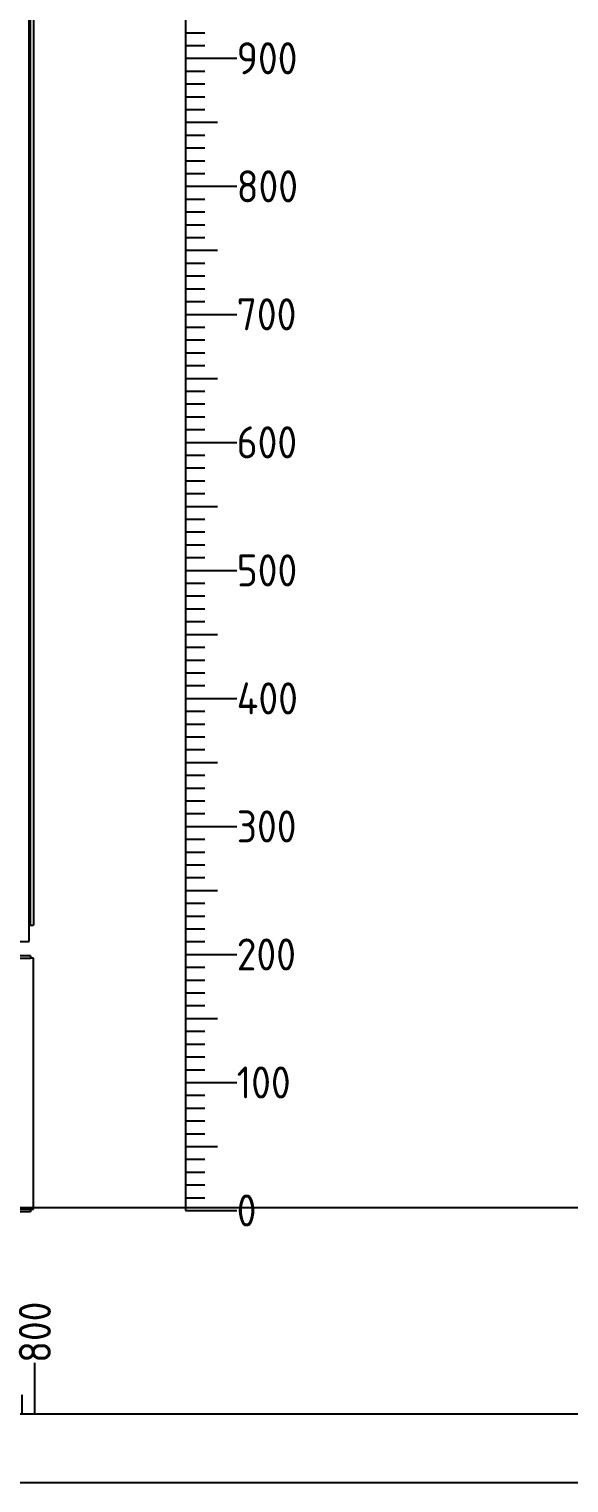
# Model space of a CAD drawing. Header units: millimetres. Extents: x 40929 to 57897, y 13592 to 43737.
# Drawn here: x 48061 to 48482, y 23051 to 24186 of the extents above; entities that cross this region are included whole.
import ezdxf
from ezdxf.enums import TextEntityAlignment as Align

# ---------------------------------------------------------------- set-up
doc = ezdxf.new("R2010")
doc.units = ezdxf.units.MM
doc.layers.add('! NO PLOT !', color=7, linetype='Continuous', true_color=0xff75dd, plot=False)
for name, color, linetype in [('000-PI-ORMAR', 2, 'Continuous'), ('000-PI_TEXT', 7, 'Continuous'), ('Voltage Level 2', 3, 'Continuous')]:
    doc.layers.add(name, color=color, linetype=linetype)
doc.styles.add('PI0', font='isocpeur.ttf', dxfattribs={"width": 0.9})

# ---------------------------------------------------------------- blocks, each defined once
blk = doc.blocks.new('8806000_2000x800x600')
at = {"layer": '000-PI-ORMAR'}
for p, q in [((-3027.3, -80.5), (-3027.3, 1904)), ((-3026.5, 1883.5), (-3026.5, -67.5)), ((-3023.8, 1883.5), (-3023.8, -67.5)), ((-3027.3, -67.5), (-3023.8, -67.5)), ((-3819.3, -80.5), (-3027.3, -80.5))]:
    blk.add_line(p, q, dxfattribs=at)
blk = doc.blocks.new('8660.023')
at = {"layer": '000-PI-ORMAR'}
for p, q in [((42027.6, 47900), (42027.6, 48096)), ((42027.6, 48096), (42030.1, 48096)), ((42030.1, 48098), (42119.1, 48098)), ((42030.1, 48098), (42030.1, 48096)), ((42119.1, 48096), (42030.1, 48096)), ((42119.1, 48098), (42119.1, 48096)), ((42119.1, 48096), (42121.6, 48096)), ((42121.6, 48096), (42121.6, 48086.5)), ((42122.3, 48097), (42122.3, 47997)), ((42731.8, 48097), (42122.3, 48097)), ((42731.8, 48095.5), (42122.3, 48095.5)), ((42731.8, 48094.5), (42122.3, 48094.5)), ((42731.8, 48097), (42731.8, 47997)), ((42732.6, 48096), (42732.6, 48086.5)), ((42735.1, 48096), (42732.6, 48096)), ((42824.1, 48098), (42735.1, 48098)), ((42735.1, 48098), (42735.1, 48096)), ((42735.1, 48096), (42824.1, 48096)), ((42824.1, 48098), (42824.1, 48096)), ((42826.6, 48096), (42824.1, 48096)), ((42826.6, 47900), (42826.6, 48096)), ((42121.6, 48086.5), (42121.6, 47986.5)), ((42732.6, 48086.5), (42732.6, 47986.5)), ((42122.3, 47997), (42122.3, 47899)), ((42731.8, 47997), (42731.8, 47899)), ((42121.6, 47986.5), (42121.6, 47909.5)), ((42732.6, 47986.5), (42732.6, 47909.5)), ((42121.6, 47909.5), (42121.6, 47900)), ((42731.8, 47901.5), (42122.3, 47901.5)), ((42732.6, 47909.5), (42732.6, 47900)), ((42030.1, 47900), (42027.6, 47900)), ((42119.1, 47900), (42030.1, 47900)), ((42030.1, 47899.7), (42030.1, 47899.7)), ((42030.1, 47899.7), (42030.1, 47898)), ((42030.1, 47898), (42139.6, 47898)), ((42119.1, 47900), (42122.3, 47900)), ((42119.1, 47900), (42119.1, 47900)), ((42119.1, 47900), (42119.1, 47898)), ((42731.8, 47900.5), (42122.3, 47900.5)), ((42731.8, 47899), (42122.3, 47899)), ((42123.1, 47899), (42123.1, 47898)), ((42139.6, 47899), (42139.6, 47898)), ((42714.6, 47899), (42714.6, 47898)), ((42714.6, 47898), (42824.1, 47898)), ((42731.1, 47899), (42731.1, 47898)), ((42731.8, 47900), (42735.1, 47900)), ((42735.1, 47900), (42824.1, 47900)), ((42735.1, 47900), (42735.1, 47900)), ((42735.1, 47900), (42735.1, 47898)), ((42824.1, 47900), (42826.6, 47900)), ((42824.1, 47899.7), (42824.1, 47899.7)), ((42824.1, 47899.7), (42824.1, 47898))]:
    blk.add_line(p, q, dxfattribs=at)
blk = doc.blocks.new('A$C22301F41')
at = {"color": 7}
for p, q in [((0, 0), (0, 40)), ((100, 0), (100, 40)), ((200, 0), (200, 40)), ((200, 0), (200, 40)), ((200, 0), (200, 40)), ((200, 0), (200, 40)), ((200, 0), (200, 40)), ((200, 0), (200, 40)), ((200, 0), (200, 40)), ((200, 0), (200, 40)), ((300, 0), (300, 40)), ((400, 0), (400, 40)), ((400, 0), (400, 40)), ((400, 0), (400, 40)), ((400, 0), (400, 40)), ((400, 0), (400, 40)), ((400, 0), (400, 40)), ((400, 0), (400, 40)), ((500, 0), (500, 40)), ((600, 0), (600, 40)), ((600, 0), (600, 40)), ((600, 0), (600, 40)), ((600, 0), (600, 40)), ((600, 0), (600, 40)), ((600, 0), (600, 40)), ((700, 0), (700, 40)), ((800, 0), (800, 40)), ((800, 0), (800, 40)), ((800, 0), (800, 40)), ((800, 0), (800, 40)), ((800, 0), (800, 40)), ((800, 0), (800, 40)), ((50, 0), (50, 25)), ((150, 0), (150, 25)), ((250, 0), (250, 25)), ((350, 0), (350, 25)), ((450, 0), (450, 25)), ((550, 0), (550, 25)), ((650, 0), (650, 25)), ((750, 0), (750, 25)), ((10, 0), (10, 15)), ((20, 0), (20, 15)), ((30, 0), (30, 15)), ((40, 0), (40, 15)), ((60, 0), (60, 15)), ((70, 0), (70, 15)), ((80, 0), (80, 15)), ((90, 0), (90, 15)), ((110, 0), (110, 15)), ((120, 0), (120, 15)), ((130, 0), (130, 15)), ((140, 0), (140, 15)), ((160, 0), (160, 15)), ((170, 0), (170, 15)), ((180, 0), (180, 15)), ((190, 0), (190, 15)), ((210, 0), (210, 15)), ((220, 0), (220, 15)), ((230, 0), (230, 15)), ((240, 0), (240, 15)), ((260, 0), (260, 15)), ((270, 0), (270, 15)), ((280, 0), (280, 15)), ((290, 0), (290, 15)), ((310, 0), (310, 15)), ((320, 0), (320, 15)), ((330, 0), (330, 15)), ((340, 0), (340, 15)), ((360, 0), (360, 15)), ((370, 0), (370, 15)), ((380, 0), (380, 15)), ((390, 0), (390, 15)), ((410, 0), (410, 15)), ((420, 0), (420, 15)), ((430, 0), (430, 15)), ((440, 0), (440, 15)), ((460, 0), (460, 15)), ((470, 0), (470, 15)), ((480, 0), (480, 15)), ((490, 0), (490, 15)), ((510, 0), (510, 15)), ((520, 0), (520, 15)), ((530, 0), (530, 15)), ((540, 0), (540, 15)), ((560, 0), (560, 15)), ((570, 0), (570, 15)), ((580, 0), (580, 15)), ((590, 0), (590, 15)), ((610, 0), (610, 15)), ((620, 0), (620, 15)), ((630, 0), (630, 15)), ((640, 0), (640, 15)), ((660, 0), (660, 15)), ((670, 0), (670, 15)), ((680, 0), (680, 15)), ((690, 0), (690, 15)), ((710, 0), (710, 15)), ((720, 0), (720, 15)), ((730, 0), (730, 15)), ((740, 0), (740, 15)), ((760, 0), (760, 15)), ((770, 0), (770, 15)), ((780, 0), (780, 15)), ((790, 0), (790, 15)), ((800, 0), (0, 0))]:
    blk.add_line(p, q, dxfattribs=at)
at = {"color": 7, "style": 'PI0', "width": 0.9}
for s, p in [('100', (100, 40)), ('200', (200, 40)), ('300', (300, 40)), ('400', (400, 40)), ('500', (500, 40)), ('600', (600, 40)), ('700', (700, 40)), ('800', (800, 40)), ('0', (0, 40))]:
    blk.add_text(s, height=25, rotation=90, dxfattribs=at).set_placement(p, align=Align.MIDDLE_LEFT)
blk = doc.blocks.new('A$Cc4b80542')
at = {"layer": 'Voltage Level 2', "ltscale": 0.01}
blk.add_blockref('A$C22301F41', (657.5, 240), dxfattribs=at)

msp = doc.modelspace()

# ---------------------------------------------------------------- linework, layer by layer
at = {"layer": '! NO PLOT !', "ltscale": 0.25}
for p, q in [((49413.913, 23265.339), (46034.267, 23265.339)), ((49548.895, 23104.339), (46135.546, 23104.339))]:
    msp.add_line(p, q, dxfattribs=at)
msp.add_lwpolyline([(48757.931, 23050.543), (46607.931, 23050.543), (46607.931, 25920.543), (50507.931, 25920.543), (50507.931, 24035.543), (48757.931, 24035.543), (48757.931, 23050.543)], dxfattribs=at)
for p, q in [((48182.956, 24663.339), (48182.956, 23803.339)), ((48182.956, 24183.339), (48197.956, 24183.339)), ((48182.956, 24173.339), (48197.956, 24173.339)), ((48182.956, 24163.339), (48222.956, 24163.339)), ((48182.956, 24153.339), (48197.956, 24153.339)), ((48182.956, 24143.339), (48197.956, 24143.339)), ((48182.956, 24133.339), (48197.956, 24133.339)), ((48182.956, 24123.339), (48197.956, 24123.339)), ((48182.956, 24113.339), (48207.956, 24113.339)), ((48182.956, 24103.339), (48197.956, 24103.339)), ((48182.956, 24093.339), (48197.956, 24093.339)), ((48182.956, 24083.339), (48197.956, 24083.339)), ((48182.956, 24073.339), (48197.956, 24073.339)), ((48182.956, 24063.339), (48222.956, 24063.339)), ((48182.956, 24063.339), (48222.956, 24063.339)), ((48182.956, 24063.339), (48222.956, 24063.339)), ((48182.956, 24063.339), (48222.956, 24063.339)), ((48182.956, 24063.339), (48222.956, 24063.339)), ((48182.956, 24053.339), (48197.956, 24053.339)), ((48182.956, 24043.339), (48197.956, 24043.339)), ((48182.956, 24033.339), (48197.956, 24033.339)), ((48182.956, 24023.339), (48197.956, 24023.339)), ((48182.956, 24013.339), (48207.956, 24013.339)), ((48182.956, 24003.339), (48197.956, 24003.339)), ((48182.956, 23993.339), (48197.956, 23993.339)), ((48182.956, 23983.339), (48197.956, 23983.339)), ((48182.956, 23973.339), (48197.956, 23973.339)), ((48182.956, 23963.339), (48222.956, 23963.339)), ((48182.956, 23953.339), (48197.956, 23953.339)), ((48182.956, 23943.339), (48197.956, 23943.339)), ((48182.956, 23933.339), (48197.956, 23933.339)), ((48182.956, 23923.339), (48197.956, 23923.339)), ((48182.956, 23913.339), (48207.956, 23913.339)), ((48182.956, 23903.339), (48197.956, 23903.339)), ((48182.956, 23893.339), (48197.956, 23893.339)), ((48182.956, 23883.339), (48197.956, 23883.339)), ((48182.956, 23873.339), (48197.956, 23873.339)), ((48182.956, 23863.339), (48222.956, 23863.339)), ((48182.956, 23863.339), (48222.956, 23863.339)), ((48182.956, 23863.339), (48222.956, 23863.339)), ((48182.956, 23863.339), (48222.956, 23863.339)), ((48182.956, 23863.339), (48222.956, 23863.339)), ((48182.956, 23863.339), (48222.956, 23863.339)), ((48182.956, 23853.339), (48197.956, 23853.339)), ((48182.956, 23843.339), (48197.956, 23843.339)), ((48182.956, 23833.339), (48197.956, 23833.339)), ((48182.956, 23823.339), (48197.956, 23823.339)), ((48182.956, 23813.339), (48207.956, 23813.339)), ((48182.956, 23803.339), (48182.956, 23263.339)), ((48182.956, 23803.339), (48197.956, 23803.339)), ((48182.956, 23793.339), (48197.956, 23793.339)), ((48182.956, 23783.339), (48197.956, 23783.339)), ((48182.956, 23773.339), (48197.956, 23773.339)), ((48182.956, 23763.339), (48222.956, 23763.339)), ((48182.956, 23753.339), (48197.956, 23753.339)), ((48182.956, 23743.339), (48197.956, 23743.339)), ((48182.956, 23733.339), (48197.956, 23733.339)), ((48182.956, 23723.339), (48197.956, 23723.339)), ((48182.956, 23713.339), (48207.956, 23713.339)), ((48182.956, 23703.339), (48197.956, 23703.339)), ((48182.956, 23693.339), (48197.956, 23693.339)), ((48182.956, 23683.339), (48197.956, 23683.339)), ((48182.956, 23673.339), (48197.956, 23673.339)), ((48182.956, 23663.339), (48222.956, 23663.339)), ((48182.956, 23663.339), (48222.956, 23663.339)), ((48182.956, 23663.339), (48222.956, 23663.339)), ((48182.956, 23663.339), (48222.956, 23663.339)), ((48182.956, 23663.339), (48222.956, 23663.339)), ((48182.956, 23663.339), (48222.956, 23663.339)), ((48182.956, 23663.339), (48222.956, 23663.339)), ((48182.956, 23653.339), (48197.956, 23653.339)), ((48182.956, 23643.339), (48197.956, 23643.339)), ((48182.956, 23633.339), (48197.956, 23633.339)), ((48182.956, 23623.339), (48197.956, 23623.339)), ((48182.956, 23613.339), (48207.956, 23613.339)), ((48182.956, 23603.339), (48197.956, 23603.339)), ((48182.956, 23593.339), (48197.956, 23593.339)), ((48182.956, 23583.339), (48197.956, 23583.339)), ((48182.956, 23573.339), (48197.956, 23573.339)), ((48182.956, 23563.339), (48222.956, 23563.339)), ((48182.956, 23553.339), (48197.956, 23553.339)), ((48182.956, 23543.339), (48197.956, 23543.339)), ((48182.956, 23533.339), (48197.956, 23533.339)), ((48182.956, 23523.339), (48197.956, 23523.339)), ((48182.956, 23513.339), (48207.956, 23513.339)), ((48182.956, 23503.339), (48197.956, 23503.339)), ((48182.956, 23493.339), (48197.956, 23493.339)), ((48182.956, 23483.339), (48197.956, 23483.339)), ((48182.956, 23473.339), (48197.956, 23473.339)), ((48182.956, 23463.339), (48222.956, 23463.339)), ((48182.956, 23463.339), (48222.956, 23463.339)), ((48182.956, 23463.339), (48222.956, 23463.339)), ((48182.956, 23463.339), (48222.956, 23463.339)), ((48182.956, 23463.339), (48222.956, 23463.339)), ((48182.956, 23463.339), (48222.956, 23463.339)), ((48182.956, 23463.339), (48222.956, 23463.339)), ((48182.956, 23463.339), (48222.956, 23463.339)), ((48182.956, 23453.339), (48197.956, 23453.339)), ((48182.956, 23443.339), (48197.956, 23443.339)), ((48182.956, 23433.339), (48197.956, 23433.339)), ((48182.956, 23423.339), (48197.956, 23423.339)), ((48182.956, 23413.339), (48207.956, 23413.339)), ((48182.956, 23403.339), (48197.956, 23403.339)), ((48182.956, 23393.339), (48197.956, 23393.339)), ((48182.956, 23383.339), (48197.956, 23383.339)), ((48182.956, 23373.339), (48197.956, 23373.339)), ((48182.956, 23363.339), (48222.956, 23363.339)), ((48182.956, 23353.339), (48197.956, 23353.339)), ((48182.956, 23343.339), (48197.956, 23343.339)), ((48182.956, 23333.339), (48197.956, 23333.339)), ((48182.956, 23323.339), (48197.956, 23323.339)), ((48182.956, 23313.339), (48207.956, 23313.339)), ((48182.956, 23303.339), (48197.956, 23303.339)), ((48182.956, 23293.339), (48197.956, 23293.339)), ((48182.956, 23283.339), (48197.956, 23283.339)), ((48182.956, 23273.339), (48197.956, 23273.339)), ((48182.956, 23263.339), (48222.956, 23263.339))]:
    msp.add_line(p, q)

# ---------------------------------------------------------------- block references
msp.add_blockref('8806000_2000x800x600', (51088.272, 23553.84))
at = {"layer": '000-PI-ORMAR', "transparency": 33554687, "xscale": -1}
msp.add_blockref('8660.023', (90092.048, -24635.649), dxfattribs=at)
at = {"layer": '000-PI_TEXT', "ltscale": 0.25}
msp.add_blockref('A$Cc4b80542', (46607.944, 22864.339), dxfattribs=at)

# ---------------------------------------------------------------- texts
at = {"style": 'PI0', "width": 0.9}
for s, p in [('900', (48222.956, 24163.339)), ('800', (48222.956, 24063.339)), ('700', (48222.956, 23963.339)), ('600', (48222.956, 23863.339)), ('500', (48222.956, 23763.339)), ('400', (48222.956, 23663.339)), ('300', (48222.956, 23563.339)), ('200', (48222.956, 23463.339)), ('100', (48222.956, 23363.339)), ('0', (48222.956, 23263.339))]:
    msp.add_text(s, height=25, dxfattribs=at).set_placement(p, align=Align.MIDDLE_LEFT)

doc.saveas('drawing.dxf')
